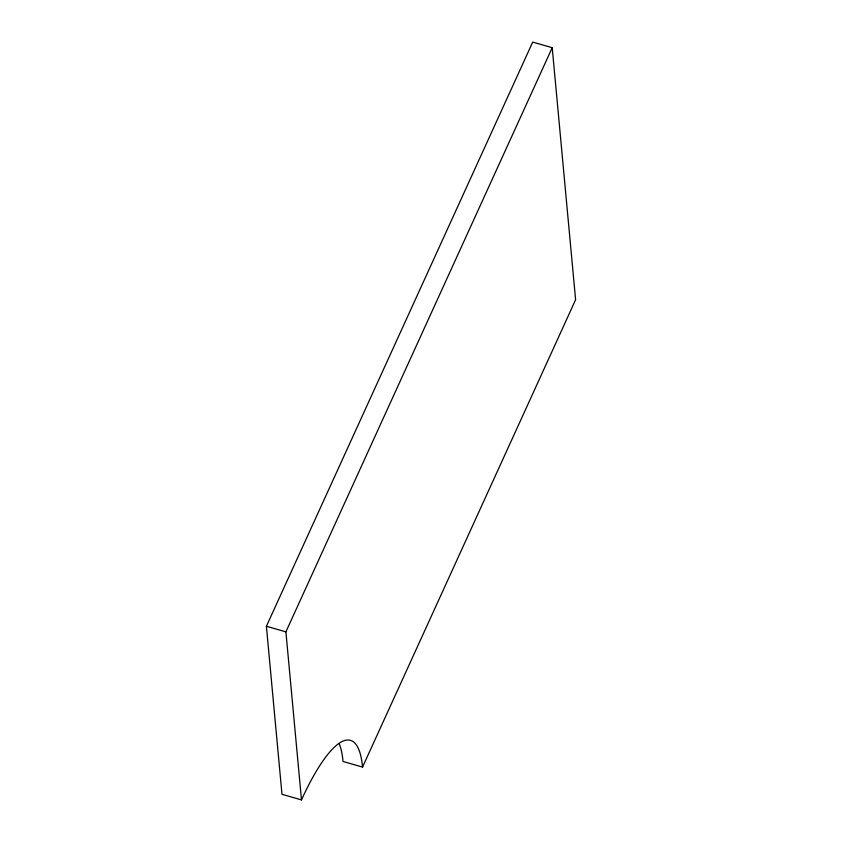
<?xml version="1.0" encoding="UTF-8"?>
<svg xmlns="http://www.w3.org/2000/svg" width="842" height="842" viewBox="0 0 842 842"><rect width="100%" height="100%" fill="white"/><g stroke="black" fill="none" stroke-linecap="round" stroke-linejoin="round"><path stroke-width="1.26" d="M266.398 626.269L532.712 42.1L552.215 47.699L575.602 299.752L362.544 767.083A149.35 36.059 -74 0 0 301.489 799.9L281.986 794.301L266.398 626.269L285.901 631.858L301.489 799.9M285.901 631.858L552.215 47.699M362.544 767.083L343.041 761.494A149.35 36.059 -74 0 0 339.21 743.728"/></g></svg>
